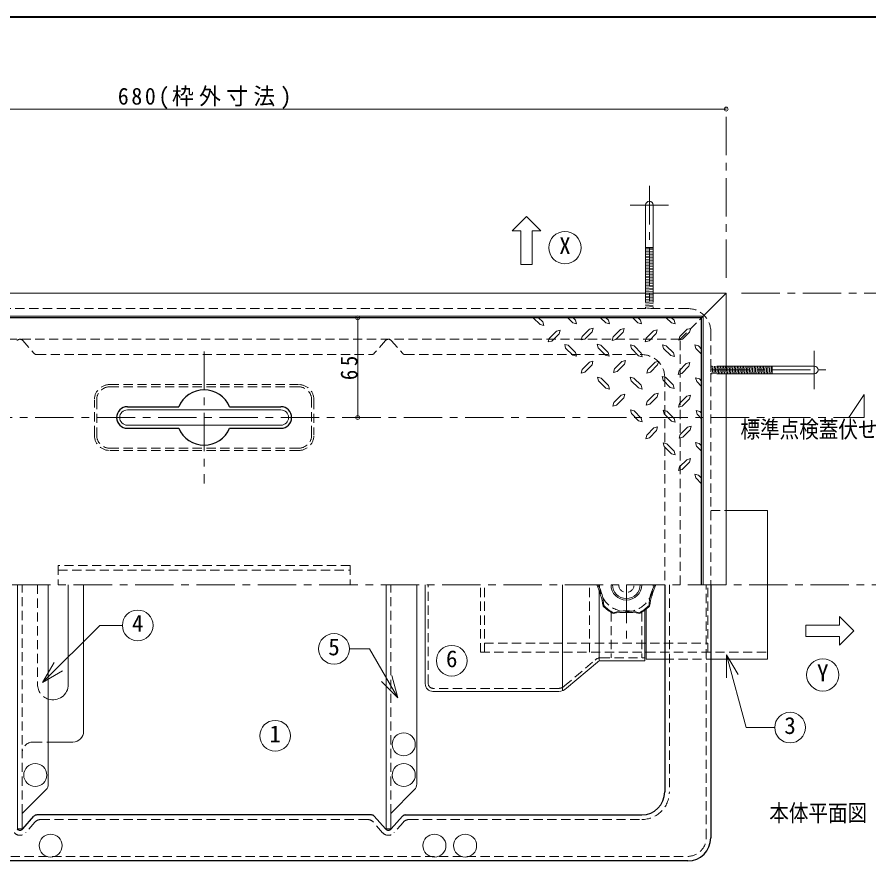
# Model space of a CAD drawing. Units: millimetres at full size, sheet at 1:5; details may follow other scales. Extents: x -1051 to 974, y -705 to 700.
# Drawn here: x -263 to 292, y 150 to 700 of the extents above; entities that cross this region are included whole.
import ezdxf
from ezdxf.enums import TextEntityAlignment as Align

# ---------------------------------------------------------------- set-up
doc = ezdxf.new("R2010")
doc.units = ezdxf.units.MM
doc.header["$LTSCALE"] = 5
doc.header["$PDMODE"] = 32
doc.header["$PDSIZE"] = 2.5
doc.linetypes.add('CHAIN1', pattern=[8, 5, -1, 1, -1])
doc.linetypes.add('DASHED1', pattern=[1.8, 1.2, -0.6])
doc.layers.add('0-0____1', color=4, linetype='Continuous', lineweight=9)
doc.styles.add('ＭＳ ゴシック', font='')
doc.styles.get('ＭＳ ゴシック').set_extended_font_data('MS Gothic')

msp = doc.modelspace()

# ---------------------------------------------------------------- linework, layer by layer
at = {"layer": '0-0____1', "color": 1, "lineweight": 40}
msp.add_line((973.928, 699.728), (-1051.072, 699.728), dxfattribs=at)
at = {"layer": '0-0____1'}
for p, q in [((-481.072, 639.728), (198.928, 639.728)), ((59.553, 560.353), (65.178, 560.353)), ((65.178, 560.353), (65.178, 538.478)), ((72.678, 538.478), (72.678, 560.353)), ((151.428, 549.627), (146.428, 549.627)), ((146.428, 548.757), (151.428, 549.165)), ((146.428, 547.754), (151.428, 548.162)), ((146.428, 546.75), (151.428, 547.159)), ((146.428, 545.747), (151.428, 546.155)), ((146.428, 544.744), (151.428, 545.152)), ((146.428, 543.74), (151.428, 544.149)), ((65.178, 538.478), (72.678, 538.478)), ((146.428, 542.737), (151.428, 543.145)), ((146.428, 541.734), (151.428, 542.142)), ((146.428, 540.73), (151.428, 541.139)), ((146.428, 539.727), (151.428, 540.136)), ((146.428, 538.724), (151.428, 539.132)), ((146.428, 537.72), (151.428, 538.129)), ((146.428, 536.717), (151.428, 537.126)), ((146.428, 535.714), (151.428, 536.122)), ((146.428, 534.71), (151.428, 535.119)), ((146.428, 533.707), (151.428, 534.116)), ((146.428, 532.704), (151.428, 533.112)), ((146.428, 531.7), (151.428, 532.109)), ((146.428, 530.697), (151.428, 531.106)), ((146.428, 529.694), (151.428, 530.102)), ((146.428, 528.69), (151.428, 529.099)), ((146.428, 527.687), (151.428, 528.096)), ((146.428, 526.684), (151.428, 527.092)), ((146.428, 525.68), (151.428, 526.089)), ((146.428, 524.677), (151.428, 525.086)), ((146.428, 523.674), (151.428, 524.082)), ((146.428, 522.67), (151.428, 523.079)), ((146.428, 521.667), (151.428, 522.076)), ((146.428, 520.664), (151.428, 521.072)), ((147.261, 519.728), (151.428, 520.069)), ((-41.072, 438.728), (-41.072, 503.728)), ((73.207, 503.728), (77.74, 499.303)), ((76.765, 503.728), (79.465, 501.028)), ((95.74, 503.728), (99.115, 500.353)), ((117.115, 503.728), (120.49, 500.353)), ((122.89, 499.678), (120.49, 500.353)), ((120.64, 503.728), (122.29, 502.078)), ((122.29, 502.078), (122.89, 499.678)), ((138.242, 503.728), (141.415, 500.428)), ((143.815, 499.828), (141.415, 500.428)), ((141.64, 503.728), (143.215, 502.153)), ((143.215, 502.153), (143.815, 499.828)), ((159.94, 503.728), (163.315, 500.353)), ((165.715, 499.678), (163.315, 500.353)), ((163.39, 503.728), (165.04, 502.078)), ((165.04, 502.078), (165.715, 499.678)), ((183.928, 504.728), (182.928, 503.728)), ((83.665, 490.303), (88.465, 495.103)), ((88.465, 495.103), (90.79, 495.703)), ((90.79, 495.703), (90.19, 493.303)), ((106.915, 489.853), (111.565, 494.578)), ((125.44, 491.353), (130.165, 496.153)), ((127.165, 489.628), (131.89, 494.353)), ((146.89, 490.453), (151.69, 495.253)), ((151.69, 495.253), (154.015, 495.853)), ((154.015, 495.853), (153.415, 493.453)), ((168.715, 491.428), (173.44, 496.228)), ((170.44, 489.703), (175.165, 494.428)), ((173.44, 496.228), (175.84, 496.828)), ((175.84, 496.828), (175.165, 494.428)), ((83.665, 490.303), (83.065, 487.978)), ((85.465, 488.578), (83.065, 487.978)), ((85.465, 488.578), (90.19, 493.303)), ((105.115, 491.578), (104.515, 489.253)), ((106.915, 489.853), (104.515, 489.253)), ((125.44, 491.353), (124.765, 489.028)), ((127.165, 489.628), (124.765, 489.028)), ((146.89, 490.453), (146.29, 488.128)), ((148.69, 488.728), (146.29, 488.128)), ((148.69, 488.728), (153.415, 493.453)), ((168.715, 491.428), (168.04, 489.103)), ((170.44, 489.703), (168.04, 489.103)), ((96.115, 485.803), (93.79, 486.403)), ((94.39, 484.003), (93.79, 486.403)), ((94.39, 484.003), (99.115, 479.278)), ((96.115, 485.803), (100.84, 481.003)), ((115.615, 484.078), (115.015, 486.478)), ((117.34, 485.803), (115.015, 486.478)), ((115.615, 484.078), (120.34, 479.353)), ((117.34, 485.803), (122.14, 481.078)), ((138.94, 485.428), (136.54, 486.028)), ((137.215, 483.628), (136.54, 486.028)), ((137.215, 483.628), (141.865, 478.978)), ((138.94, 485.428), (143.665, 480.703)), ((158.14, 483.778), (157.465, 486.178)), ((159.865, 485.503), (157.465, 486.178)), ((158.14, 483.778), (162.865, 479.053)), ((159.865, 485.503), (164.59, 480.778)), ((181.015, 485.428), (178.615, 486.028)), ((179.29, 483.628), (178.615, 486.028)), ((179.29, 483.628), (182.928, 479.991)), ((181.015, 485.428), (182.928, 483.243)), ((122.74, 478.753), (120.34, 479.353)), ((122.14, 481.078), (122.74, 478.753)), ((144.265, 478.303), (141.865, 478.978)), ((143.665, 480.703), (144.265, 478.303)), ((165.265, 478.453), (162.865, 479.053)), ((164.59, 480.778), (165.265, 478.453)), ((105.115, 469.978), (109.84, 474.778)), ((106.84, 468.253), (111.565, 472.978)), ((109.84, 474.778), (112.165, 475.378)), ((112.165, 475.378), (111.565, 472.978)), ((126.265, 470.503), (130.99, 475.228)), ((127.99, 468.778), (132.715, 473.503)), ((130.99, 475.228), (133.315, 475.903)), ((133.315, 475.903), (132.715, 473.503)), ((147.865, 469.978), (152.59, 474.778)), ((149.665, 468.253), (154.315, 472.978)), ((152.59, 474.778), (154.99, 475.378)), ((154.99, 475.378), (154.315, 472.978)), ((168.265, 469.153), (172.99, 473.878)), ((169.99, 467.428), (174.715, 472.153)), ((198.928, 468.061), (199.268, 472.228)), ((199.863, 467.228), (200.271, 472.228)), ((200.866, 467.228), (201.275, 472.228)), ((201.87, 467.228), (202.278, 472.228)), ((202.873, 467.228), (203.281, 472.228)), ((203.876, 467.228), (204.285, 472.228)), ((204.88, 467.228), (205.288, 472.228)), ((205.883, 467.228), (206.291, 472.228)), ((206.886, 467.228), (207.295, 472.228)), ((207.89, 467.228), (208.298, 472.228)), ((208.893, 467.228), (209.301, 472.228)), ((209.896, 467.228), (210.305, 472.228)), ((210.9, 467.228), (211.308, 472.228)), ((211.903, 467.228), (212.311, 472.228)), ((212.906, 467.228), (213.315, 472.228)), ((213.91, 467.228), (214.318, 472.228)), ((214.913, 467.228), (215.321, 472.228)), ((215.916, 467.228), (216.325, 472.228)), ((216.92, 467.228), (217.328, 472.228)), ((217.923, 467.228), (218.331, 472.228)), ((218.926, 467.228), (219.335, 472.228)), ((219.93, 467.228), (220.338, 472.228)), ((220.933, 467.228), (221.341, 472.228)), ((221.936, 467.228), (222.345, 472.228)), ((222.939, 467.228), (223.348, 472.228)), ((223.943, 467.228), (224.351, 472.228)), ((224.946, 467.228), (225.355, 472.228)), ((225.949, 467.228), (226.358, 472.228)), ((226.953, 467.228), (227.361, 472.228)), ((227.956, 467.228), (228.365, 472.228)), ((228.826, 472.228), (228.826, 467.228)), ((105.115, 469.978), (104.44, 467.653)), ((106.84, 468.253), (104.44, 467.653)), ((126.265, 470.503), (125.59, 468.103)), ((127.99, 468.778), (125.59, 468.103)), ((147.865, 469.978), (147.265, 467.653)), ((149.665, 468.253), (147.265, 467.653)), ((168.265, 469.153), (167.59, 466.753)), ((169.99, 467.428), (167.59, 466.753)), ((117.49, 464.353), (115.165, 465.028)), ((115.765, 462.628), (115.165, 465.028)), ((115.765, 462.628), (120.49, 457.903)), ((117.49, 464.353), (122.29, 459.628)), ((138.79, 464.428), (136.39, 465.103)), ((137.065, 462.703), (136.39, 465.103)), ((137.065, 462.703), (141.79, 457.978)), ((138.79, 464.428), (143.515, 459.703)), ((159.565, 464.728), (157.24, 465.403)), ((157.84, 463.003), (157.24, 465.403)), ((157.84, 463.003), (162.565, 458.278)), ((159.565, 464.728), (164.365, 460.003)), ((181.465, 463.978), (179.065, 464.578)), ((179.74, 462.178), (179.065, 464.578)), ((179.74, 462.178), (182.928, 458.991)), ((181.465, 463.978), (182.928, 462.516)), ((122.89, 457.303), (120.49, 457.903)), ((122.29, 459.628), (122.89, 457.303)), ((144.19, 457.303), (141.79, 457.978)), ((143.515, 459.703), (144.19, 457.303)), ((164.965, 457.603), (162.565, 458.278)), ((164.365, 460.003), (164.965, 457.603)), ((127.54, 446.878), (132.265, 451.603)), ((147.565, 449.203), (152.29, 453.928)), ((149.29, 447.478), (154.015, 452.203)), ((168.565, 447.853), (173.29, 452.653)), ((170.365, 446.128), (175.015, 450.853)), ((173.29, 452.653), (175.69, 453.253)), ((175.69, 453.253), (175.015, 450.853)), ((125.815, 448.603), (125.14, 446.203)), ((127.54, 446.878), (125.14, 446.203)), ((147.565, 449.203), (146.89, 446.803)), ((149.29, 447.478), (146.89, 446.803)), ((168.565, 447.853), (167.965, 445.528)), ((170.365, 446.128), (167.965, 445.528)), ((137.215, 441.253), (136.54, 443.653)), ((138.94, 442.978), (136.54, 443.653)), ((137.215, 441.253), (141.865, 436.528)), ((138.94, 442.978), (143.665, 438.253)), ((160.315, 442.903), (157.99, 443.503)), ((158.59, 441.103), (157.99, 443.503)), ((158.59, 441.103), (163.315, 436.378)), ((160.315, 442.903), (165.115, 438.103)), ((179.965, 440.878), (179.365, 443.278)), ((181.765, 442.678), (179.365, 443.278)), ((179.965, 440.878), (182.928, 437.916)), ((181.765, 442.678), (182.928, 441.516)), ((144.265, 435.853), (141.865, 436.528)), ((143.665, 438.253), (144.265, 435.853)), ((165.715, 435.778), (163.315, 436.378)), ((165.115, 438.103), (165.715, 435.778)), ((173.74, 432.478), (176.14, 433.078)), ((176.14, 433.078), (175.465, 430.678)), ((147.19, 427.228), (151.915, 431.953)), ((148.915, 425.503), (153.64, 430.228)), ((169.015, 427.678), (168.415, 425.353)), ((169.015, 427.678), (173.74, 432.478)), ((170.815, 425.953), (175.465, 430.678)), ((147.19, 427.228), (146.515, 424.828)), ((148.915, 425.503), (146.515, 424.828)), ((160.315, 421.603), (157.915, 422.203)), ((158.59, 419.803), (157.915, 422.203)), ((170.815, 425.953), (168.415, 425.353)), ((179.665, 420.103), (178.99, 422.503)), ((181.39, 421.903), (178.99, 422.503)), ((181.39, 421.903), (182.928, 420.366)), ((158.59, 419.803), (163.315, 415.153)), ((160.315, 421.603), (165.04, 416.878)), ((165.04, 416.878), (165.715, 414.478)), ((179.665, 420.103), (182.928, 416.71)), ((165.715, 414.478), (163.315, 415.153)), ((168.565, 406.528), (173.29, 411.253)), ((173.29, 411.253), (175.69, 411.928)), ((175.69, 411.928), (175.015, 409.528)), ((168.565, 406.528), (167.965, 404.128)), ((170.365, 404.803), (175.015, 409.528)), ((170.365, 404.803), (167.965, 404.128)), ((179.29, 399.328), (178.615, 401.728)), ((181.015, 401.128), (178.615, 401.728)), ((181.015, 401.128), (182.928, 399.216)), ((179.29, 399.328), (182.928, 395.545)), ((-229.572, 329.728), (-229.572, 264.728)), ((-219.572, 329.728), (-219.572, 234.228)), ((92.366, 329.728), (92.366, 260.678)), ((116.168, 326.023), (116.168, 279.986)), ((272.803, 309.103), (272.803, 303.478)), ((250.928, 303.478), (250.928, 295.978)), ((272.803, 303.478), (250.928, 303.478)), ((250.928, 295.978), (272.803, 295.978)), ((146.928, 285.728), (145.928, 285.728)), ((-226.572, 227.228), (-242.572, 227.228))]:
    msp.add_line(p, q, dxfattribs=at)
at = {"layer": '0-0____1', "linetype": 'CHAIN1'}
for p, q in [((198.928, 529.728), (198.928, 639.728)), ((148.928, 589.627), (148.928, 509.728)), ((161.428, 577.127), (136.428, 577.127)), ((208.928, 519.728), (348.928, 519.728)), ((-141.072, 481.728), (-141.072, 395.728)), ((256.326, 482.228), (256.326, 457.228)), ((188.928, 469.728), (268.826, 469.728)), ((-571.072, 438.728), (288.928, 438.728)), ((-506.072, 329.728), (348.928, 329.728)), ((133.928, 329.728), (133.928, 294.728))]:
    msp.add_line(p, q, dxfattribs=at)
at = {"layer": '0-0____1', "color": 7, "lineweight": 18}
for p, q in [((146.428, 577.127), (146.428, 519.728)), ((151.428, 577.127), (151.428, 519.728)), ((198.928, 519.728), (-481.072, 519.728)), ((183.928, 504.728), (198.928, 519.728)), ((198.928, 519.728), (198.928, 329.728)), ((183.928, 504.728), (-466.072, 504.728)), ((183.928, 504.728), (183.928, 329.728)), ((256.326, 472.228), (198.928, 472.228)), ((256.326, 467.228), (198.928, 467.228)), ((-191.072, 443.728), (-91.072, 443.728)), ((-191.072, 433.728), (-91.072, 433.728)), ((225.928, 378.228), (198.928, 378.228)), ((225.928, 378.228), (225.928, 281.228)), ((-262.572, 170.728), (-262.572, 329.728)), ((-242.572, 329.728), (-242.572, 199.8)), ((-22.572, 170.728), (-22.572, 329.728)), ((-2.572, 329.728), (-2.572, 199.8)), ((2.928, 329.728), (2.928, 265.228)), ((145.928, 313.108), (145.928, 280.178)), ((146.928, 313.897), (146.928, 281.228)), ((-246.285, 266.042), (-209.061, 303.266)), ((-194.349, 303.266), (-209.061, 303.266)), ((-46.488, 287.936), (-33.394, 287.936)), ((-15.019, 256.109), (-33.394, 287.936)), ((199.215, 284.176), (211.938, 236.693)), ((199.215, 284.176), (199.215, 269.176)), ((199.215, 284.176), (206.715, 271.185)), ((-246.285, 266.042), (-238.785, 279.033)), ((95.001, 262.437), (115.039, 279.232)), ((117.226, 280.178), (145.928, 280.178)), ((158.928, 281.228), (146.928, 281.228)), ((225.928, 281.228), (188.928, 281.228)), ((-246.285, 266.042), (-233.295, 273.542)), ((-15.019, 256.109), (-25.626, 266.716)), ((-15.019, 256.109), (-18.901, 270.598)), ((7.928, 260.228), (89.898, 260.228)), ((230.566, 236.693), (211.938, 236.693)), ((-244.037, 196.264), (-259.572, 180.728)), ((-4.037, 196.264), (-19.572, 180.728)), ((-259.572, 180.728), (-259.572, 170.728)), ((-19.572, 180.728), (-19.572, 170.728)), ((-262.572, 170.728), (-259.572, 170.728)), ((-22.572, 170.728), (-19.572, 170.728))]:
    msp.add_line(p, q, dxfattribs=at)
at = {"layer": '0-0____1', "linetype": 'DASHED1'}
for p, q in [((146.428, 519.66), (147.261, 519.728)), ((146.428, 519.728), (146.428, 509.728)), ((146.428, 518.657), (151.428, 519.066)), ((146.428, 517.654), (151.428, 518.062)), ((146.428, 516.65), (151.428, 517.059)), ((151.428, 519.728), (151.428, 509.728)), ((146.428, 515.647), (151.428, 516.056)), ((146.428, 514.644), (151.428, 515.052)), ((146.428, 513.64), (151.428, 514.049)), ((146.428, 512.637), (151.428, 513.046)), ((146.428, 511.634), (151.428, 512.042)), ((146.428, 510.63), (151.428, 511.039)), ((173.928, 509.728), (-456.072, 509.728)), ((147.668, 509.728), (151.428, 510.036)), ((168.928, 489.728), (182.928, 503.728)), ((188.928, 494.728), (188.928, 329.728)), ((168.928, 489.728), (-285.641, 489.728)), ((-259.193, 488.877), (-251.916, 480.58)), ((-22.952, 488.877), (-30.228, 480.58)), ((-19.193, 488.877), (-11.916, 480.58)), ((168.928, 329.728), (168.928, 489.728)), ((-250.037, 479.728), (-32.108, 479.728)), ((-10.037, 479.728), (143.928, 479.728)), ((198.928, 472.228), (188.928, 472.228)), ((188.928, 468.469), (189.235, 472.228)), ((189.83, 467.228), (190.238, 472.228)), ((190.833, 467.228), (191.241, 472.228)), ((191.836, 467.228), (192.245, 472.228)), ((192.84, 467.228), (193.248, 472.228)), ((193.843, 467.228), (194.251, 472.228)), ((194.846, 467.228), (195.255, 472.228)), ((195.85, 467.228), (196.258, 472.228)), ((196.853, 467.228), (197.261, 472.228)), ((197.856, 467.228), (198.265, 472.228)), ((198.928, 467.228), (188.928, 467.228)), ((198.86, 467.228), (198.928, 468.061)), ((158.928, 464.728), (158.928, 329.728)), ((188.928, 378.228), (198.928, 378.228)), ((-236.072, 339.228), (-46.072, 339.228)), ((-259.572, 180.728), (-259.572, 329.728)), ((-249.572, 329.728), (-249.572, 264.728)), ((-19.572, 180.728), (-19.572, 329.728)), ((4.928, 265.228), (4.928, 329.728)), ((38.928, 285.728), (38.928, 329.728)), ((41.428, 285.728), (41.428, 329.728)), ((109.928, 285.728), (109.928, 329.728)), ((186.928, 285.728), (186.928, 329.728)), ((123.928, 311.833), (123.928, 282.178)), ((143.928, 311.833), (143.928, 282.178)), ((41.428, 291.728), (186.928, 291.728)), ((38.928, 285.728), (145.928, 285.728)), ((146.928, 285.728), (225.928, 285.728)), ((93.543, 263.806), (113.581, 280.601)), ((117.226, 282.178), (145.928, 282.178)), ((158.928, 281.228), (188.928, 281.228)), ((89.898, 262.228), (7.928, 262.228)), ((-252.572, 227.228), (-242.572, 227.228))]:
    msp.add_line(p, q, dxfattribs=at)
at = {"layer": '0-0____1', "color": 5, "lineweight": 25}
for p, q in [((182.928, 503.728), (-284.747, 503.728)), ((182.928, 329.728), (182.928, 503.728)), ((-191.072, 445.728), (-157.656, 445.728)), ((-124.489, 445.728), (-91.072, 445.728)), ((-191.072, 431.728), (-157.656, 431.728)), ((-124.489, 431.728), (-91.072, 431.728)), ((158.928, 329.728), (158.928, 194.728)), ((188.928, 329.728), (188.928, 164.728)), ((-259.193, 170.58), (-251.916, 178.877)), ((-32.108, 179.728), (-250.037, 179.728)), ((-22.952, 170.58), (-30.228, 178.877)), ((-19.193, 170.58), (-11.916, 178.877)), ((-10.037, 179.728), (143.928, 179.728)), ((173.928, 149.728), (-456.072, 149.728))]:
    msp.add_line(p, q, dxfattribs=at)
at = {"layer": '0-0____1', "color": 7, "linetype": 'DASHED1', "lineweight": 18}
for p, q in [((-202.572, 460.228), (-79.572, 460.228)), ((-202.572, 458.728), (-79.572, 458.728)), ((-212.572, 427.228), (-212.572, 450.228)), ((-211.072, 450.228), (-211.072, 427.228)), ((-71.072, 427.228), (-71.072, 450.228)), ((-69.572, 450.228), (-69.572, 427.228)), ((-202.572, 418.728), (-79.572, 418.728)), ((-202.572, 417.228), (-79.572, 417.228)), ((-46.072, 342.228), (-236.072, 342.228)), ((-236.072, 342.228), (-236.072, 329.728)), ((-46.072, 342.228), (-46.072, 329.728)), ((161.928, 329.728), (161.928, 194.728)), ((185.928, 164.728), (185.928, 329.728)), ((-251.304, 175.025), (-257.313, 168.173)), ((-34.6, 176.728), (-247.545, 176.728)), ((-24.832, 168.173), (-30.841, 175.025)), ((-11.304, 175.025), (-17.313, 168.173)), ((-7.545, 176.728), (143.928, 176.728)), ((-456.072, 152.728), (173.928, 152.728))]:
    msp.add_line(p, q, dxfattribs=at)
at = {"layer": '0-0____1'}
for points in [[(59.553, 560.353), (68.928, 569.728), (78.303, 560.353), (72.678, 560.353)], [(79.465, 501.028), (80.14, 498.628), (77.74, 499.303)], [(99.19, 503.728), (100.84, 502.078), (101.515, 499.753), (99.115, 500.353)], [(105.115, 491.578), (109.84, 496.378), (112.24, 496.978), (111.565, 494.578)], [(130.165, 496.153), (132.49, 496.753), (131.89, 494.353)], [(100.84, 481.003), (101.515, 478.678), (99.115, 479.278)], [(172.99, 473.878), (175.315, 474.553), (174.715, 472.153)], [(125.815, 448.603), (130.54, 453.328), (132.865, 454.003), (132.265, 451.603)], [(152.29, 453.928), (154.69, 454.528), (154.015, 452.203)], [(151.915, 431.953), (154.315, 432.553), (153.64, 430.228)], [(272.803, 309.103), (282.178, 299.728), (272.803, 290.353), (272.803, 295.978)]]:
    msp.add_lwpolyline(points, dxfattribs=at)
at = {"layer": '0-0____1', "linetype": 'CHAIN1'}
msp.add_lwpolyline([(278.928, 438.728), (288.928, 453.728), (288.928, 438.728)], dxfattribs=at)
at = {"layer": '0-0____1', "color": 7, "lineweight": 18}
for centre, radius in [((93.928, 549.416), 10.5), ((-184.349, 303.266), 10), ((-56.488, 287.936), 10), ((20.18, 280.232), 10), ((261.865, 270.978), 10.5), ((240.566, 236.693), 10), ((-94.83, 231.3), 10)]:
    msp.add_circle(centre, radius, dxfattribs=at)
at = {"layer": '0-0____1'}
for centre in [(-11.072, 225.728), (-251.072, 205.728), (-11.072, 205.728), (-241.072, 159.728), (8.928, 159.728), (28.928, 159.728)]:
    msp.add_circle(centre, 7.5, dxfattribs=at)
at = {"layer": '0-0____1', "color": 7, "lineweight": 18}
for centre, radius, start, end in [((148.928, 577.127), 2.5, 0, 180), ((256.326, 469.728), 2.5, 270, 90), ((-191.072, 438.728), 5, 90, 270), ((-91.072, 438.728), 5, 270, 90), ((64.547, 307.185), 54.951, 9.11306, 24.21987), ((90.108, 315.491), 29.075, 1.44958, 29.32092), ((133.928, 329.728), 9, 180, 360), ((177.747, 315.491), 29.075, 150.67908, 178.55042), ((203.308, 307.185), 54.951, 155.78013, 170.88694), ((133.928, 329.728), 20.5, 222.46304, 245.53696), ((133.928, 329.728), 20, 222.46304, 245.53696), ((133.928, 256.777), 54.951, 81.11306, 98.88694), ((133.928, 283.654), 29.075, 73.44958, 106.55042), ((133.928, 329.728), 20, 294.46304, 317.53696), ((133.928, 329.728), 20.5, 294.46304, 317.53696), ((117.226, 277.178), 3, 90, 136.80874), ((7.928, 265.228), 5, 180, 270), ((89.898, 267.228), 7, 270, 316.80874), ((-247.572, 199.8), 5, 315, 0), ((-7.572, 199.8), 5, 315, 0)]:
    msp.add_arc(centre, radius, start, end, dxfattribs=at)
at = {"layer": '0-0____1', "linetype": 'DASHED1'}
for centre, radius, start, end in [((173.928, 494.728), 15, 0, 90), ((-261.072, 487.228), 2.5, 41.25117, 138.74883), ((-21.072, 487.228), 2.5, 41.25117, 138.74883), ((-250.037, 482.228), 2.5, 221.25117, 270), ((-32.108, 482.228), 2.5, 270, 318.74883), ((-10.037, 482.228), 2.5, 221.25117, 270), ((143.928, 464.728), 15, 0, 90), ((133.928, 329.728), 17.5, 180, 360), ((133.928, 329.728), 5, 180, 360), ((117.226, 277.178), 5, 90, 136.80874), ((-239.572, 264.728), 10, 180, 252.5424), ((7.928, 265.228), 3, 180, 270), ((89.898, 267.228), 5, 270, 316.80874), ((-252.572, 220.228), 7, 90, 180)]:
    msp.add_arc(centre, radius, start, end, dxfattribs=at)
at = {"layer": '0-0____1', "color": 7, "linetype": 'DASHED1', "lineweight": 18}
for centre, radius, start, end in [((-202.572, 450.228), 10, 90, 180), ((-202.572, 450.228), 8.5, 90, 180), ((-79.572, 450.228), 10, 0, 90), ((-79.572, 450.228), 8.5, 0, 90), ((-202.572, 427.228), 10, 180, 270), ((-202.572, 427.228), 8.5, 180, 270), ((-79.572, 427.228), 10, 270, 0), ((-79.572, 427.228), 8.5, 270, 0), ((143.928, 194.728), 18, 270, 0), ((-247.545, 171.728), 5, 90, 138.74883), ((-34.6, 171.728), 5, 41.25117, 90), ((-7.545, 171.728), 5, 90, 138.74883), ((-261.072, 171.47), 5, 221.25117, 318.74883), ((-21.072, 171.47), 5, 221.25117, 318.74883), ((173.928, 164.728), 12, 270, 0)]:
    msp.add_arc(centre, radius, start, end, dxfattribs=at)
at = {"layer": '0-0____1', "color": 5, "lineweight": 25}
for centre, radius, start, end in [((-141.072, 438.728), 18, 22.88538, 157.11462), ((-191.072, 438.728), 7, 90, 270), ((-91.072, 438.728), 7, 270, 90), ((-141.072, 438.728), 18, 202.88538, 337.11462), ((143.928, 194.728), 15, 270, 0), ((-250.037, 177.228), 2.5, 90, 138.74883), ((-32.108, 177.228), 2.5, 41.25117, 90), ((-10.037, 177.228), 2.5, 90, 138.74883), ((-261.072, 172.228), 2.5, 221.25117, 318.74883), ((-21.072, 172.228), 2.5, 221.25117, 318.74883), ((173.928, 164.728), 15, 270, 0)]:
    msp.add_arc(centre, radius, start, end, dxfattribs=at)
at = {"layer": '0-0____1'}
for centre, radius, start, end in [((133.928, 329.728), 10, 180, 360), ((-239.572, 264.728), 10, 252.5424, 0), ((-226.572, 234.228), 7, 270, 0)]:
    msp.add_arc(centre, radius, start, end, dxfattribs=at)
for p in [(198.928, 639.728), (-41.072, 503.728), (-41.072, 438.728)]:
    msp.add_point(p, dxfattribs=at)

# ---------------------------------------------------------------- texts
at = {"layer": '0-0____1', "color": 7, "style": 'ＭＳ ゴシック'}
for s, p in [('X', (90.178, 541.916)), ('4', (-188.099, 295.766)), ('5', (-60.238, 280.436)), ('6', (16.43, 272.732)), ('Y', (258.115, 263.478)), ('3', (236.816, 229.193)), ('1', (-98.58, 223.8))]:
    msp.add_text(s, height=11, dxfattribs=at).set_placement(p, align=Align.BOTTOM_LEFT)
at = {"layer": '0-0____1', "color": 7, "style": 'ＭＳ ゴシック', "width": 0.85}
for s, p in [('標準点検蓋伏せ図', (208.261, 422.228)), ('本体平面図', (227.011, 172.228))]:
    msp.add_text(s, height=11, dxfattribs=at).set_placement(p, align=Align.BOTTOM_LEFT)
at = {"layer": '0-0____1', "color": 7, "insert": (-197.322, 639.728), "char_height": 11, "attachment_point": 7, "style": 'ＭＳ ゴシック'}
msp.add_mtext('\\T1.24;\\W0.95;680(枠外寸法)', dxfattribs=at)
at = {"layer": '0-0____1', "color": 7, "insert": (-41.072, 463.103), "char_height": 11, "attachment_point": 7, "rotation": 90, "style": 'ＭＳ ゴシック'}
msp.add_mtext('\\T1.36;\\W0.9;65', dxfattribs=at)

doc.saveas('drawing.dxf')
